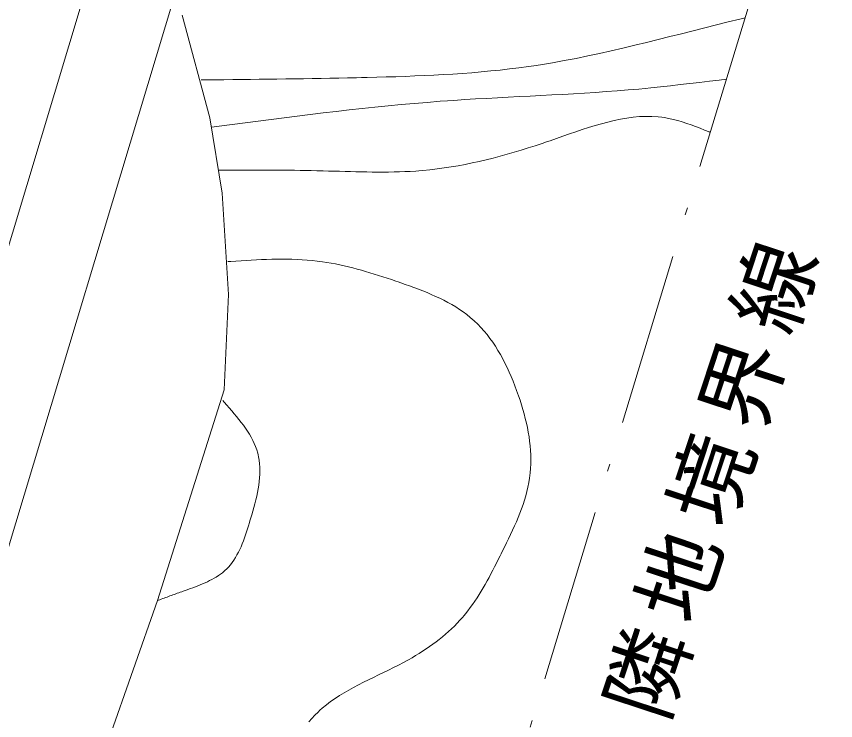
# Model space of a CAD drawing. Units: millimetres, scale not verified. Extents: x 23166 to 580729, y 12886 to 403886.
# Drawn here: x 428477 to 456793, y 199239 to 223570 of the extents above; entities that cross this region are included whole.
import ezdxf

# ---------------------------------------------------------------- set-up
doc = ezdxf.new("R2010")
doc.units = ezdxf.units.MM
doc.header["$LTSCALE"] = 1000
doc.linetypes.add('DASHED_DOTTED', pattern=[9.25, 6, -1.5, 0.25, -1.5])
for name, color, linetype, lineweight in [('敷地境界', 2, 'DASHED_DOTTED', 5), ('法', 7, 'Continuous', 5), ('法-2', 4, 'Continuous', 5), ('道路', 4, 'Continuous', 5)]:
    doc.layers.add(name, color=color, linetype=linetype, lineweight=lineweight)
doc.styles.add('ＭＳ ゴシック', font='')
doc.styles.get('ＭＳ ゴシック').set_extended_font_data('MS Gothic')

msp = doc.modelspace()

# ---------------------------------------------------------------- linework, layer by layer
at = {"layer": '敷地境界'}
msp.add_line((483367, 321502), (406239, 67104), dxfattribs=at)
at = {"layer": '法'}
for p, q in [((434206, 223618), (435164, 220068)), ((435164, 220068), (435591, 217457)), ((435591, 217457), (435813, 213960)), ((435813, 213960), (435662, 210664)), ((435662, 210664), (433356, 203388)), ((433356, 203388), (426585, 184134))]:
    msp.add_line(p, q, dxfattribs=at)
at = {"layer": '法-2'}
for p, q in [((453078, 223381), (453482, 223480)), ((453482, 223480), (453662, 223523)), ((451866, 223076), (452270, 223179)), ((452270, 223179), (452674, 223280)), ((452674, 223280), (453078, 223381)), ((450655, 222769), (451059, 222871)), ((451059, 222871), (451462, 222973)), ((451462, 222973), (451866, 223076)), ((449443, 222474), (449848, 222571)), ((449848, 222571), (450251, 222669)), ((450251, 222669), (450655, 222769)), ((448228, 222203), (448633, 222290)), ((448633, 222290), (449039, 222381)), ((449039, 222381), (449443, 222474)), ((447006, 221970), (447414, 222043)), ((447414, 222043), (447821, 222121)), ((447821, 222121), (448228, 222203)), ((444870, 221684), (445196, 221718)), ((445196, 221718), (445522, 221754)), ((445522, 221754), (445847, 221795)), ((445847, 221795), (446172, 221839)), ((446172, 221839), (446360, 221866)), ((446360, 221866), (446598, 221902)), ((446598, 221902), (447006, 221970)), ((438704, 221422), (439009, 221427)), ((439009, 221427), (439315, 221433)), ((439315, 221433), (439621, 221439)), ((439621, 221439), (439926, 221445)), ((439926, 221445), (440232, 221452)), ((440232, 221452), (440410, 221456)), ((440410, 221456), (440600, 221460)), ((440600, 221460), (440930, 221468)), ((440930, 221468), (441259, 221477)), ((441259, 221477), (441588, 221487)), ((441588, 221487), (441917, 221499)), ((441917, 221499), (442246, 221511)), ((442246, 221511), (442575, 221525)), ((442575, 221525), (442903, 221541)), ((442903, 221541), (443232, 221559)), ((443232, 221559), (443560, 221579)), ((443560, 221579), (443888, 221601)), ((443888, 221601), (444216, 221626)), ((444216, 221626), (444543, 221654)), ((444543, 221654), (444870, 221684)), ((434863, 221375), (435040, 221377)), ((435040, 221377), (435345, 221380)), ((435345, 221380), (435651, 221383)), ((435651, 221383), (435956, 221386)), ((435956, 221386), (436261, 221390)), ((436261, 221390), (436566, 221393)), ((436566, 221393), (436871, 221397)), ((436871, 221397), (437177, 221400)), ((437177, 221400), (437482, 221404)), ((437482, 221404), (437787, 221408)), ((437787, 221408), (438093, 221413)), ((438093, 221413), (438398, 221417)), ((438398, 221417), (438704, 221422)), ((450744, 221136), (451081, 221173)), ((451081, 221173), (451418, 221212)), ((451418, 221212), (451755, 221251)), ((451755, 221251), (452092, 221291)), ((452092, 221291), (452428, 221331)), ((452428, 221331), (452765, 221371)), ((452765, 221371), (453018, 221400)), ((446985, 220856), (447362, 220876)), ((447362, 220876), (447738, 220898)), ((447738, 220898), (448114, 220920)), ((448114, 220920), (448490, 220944)), ((448490, 220944), (448866, 220970)), ((448866, 220970), (449242, 220998)), ((449242, 220998), (449618, 221028)), ((449618, 221028), (449994, 221061)), ((449994, 221061), (450212, 221082)), ((450212, 221082), (450407, 221101)), ((450407, 221101), (450744, 221136)), ((442221, 220563), (442670, 220601)), ((442670, 220601), (443120, 220636)), ((443120, 220636), (443382, 220655)), ((443382, 220655), (443599, 220670)), ((443599, 220670), (443975, 220695)), ((443975, 220695), (444351, 220718)), ((444351, 220718), (444727, 220739)), ((444727, 220739), (445104, 220760)), ((445104, 220760), (445480, 220779)), ((445480, 220779), (445856, 220799)), ((445856, 220799), (446232, 220818)), ((446232, 220818), (446609, 220837)), ((446609, 220837), (446985, 220856)), ((439526, 220286), (439974, 220337)), ((439974, 220337), (440423, 220386)), ((440423, 220386), (440872, 220434)), ((440872, 220434), (441322, 220479)), ((441322, 220479), (441771, 220522)), ((441771, 220522), (442221, 220563)), ((437283, 220010), (437732, 220067)), ((437732, 220067), (438180, 220124)), ((438180, 220124), (438628, 220179)), ((438628, 220179), (439077, 220233)), ((439077, 220233), (439526, 220286)), ((449140, 219974), (449360, 220019)), ((449360, 220019), (449579, 220057)), ((449579, 220057), (449797, 220086)), ((449797, 220086), (450014, 220106)), ((450014, 220106), (450230, 220115)), ((450230, 220115), (450445, 220113)), ((450445, 220113), (450658, 220100)), ((450658, 220100), (450781, 220086)), ((450781, 220086), (450872, 220073)), ((450872, 220073), (451028, 220045)), ((451028, 220045), (451183, 220011)), ((451183, 220011), (451337, 219971)), ((435231, 219739), (435490, 219774)), ((435490, 219774), (435939, 219833)), ((435939, 219833), (436387, 219892)), ((436387, 219892), (436835, 219951)), ((436835, 219951), (437283, 220010)), ((448033, 219659), (448255, 219731)), ((448255, 219731), (448477, 219799)), ((448477, 219799), (448698, 219863)), ((448698, 219863), (448919, 219921)), ((448919, 219921), (449140, 219974)), ((451337, 219971), (451492, 219925)), ((451492, 219925), (451646, 219875)), ((451646, 219875), (451800, 219821)), ((451800, 219821), (451954, 219764)), ((451954, 219764), (452108, 219704)), ((447367, 219431), (447589, 219508)), ((447589, 219508), (447811, 219584)), ((447811, 219584), (448033, 219659)), ((452108, 219704), (452263, 219641)), ((452263, 219641), (452418, 219576)), ((452418, 219576), (452460, 219559)), ((446411, 219103), (446655, 219184)), ((446655, 219184), (446797, 219232)), ((446797, 219232), (446925, 219276)), ((446925, 219276), (447146, 219353)), ((447146, 219353), (447367, 219431)), ((445682, 218876), (445924, 218949)), ((445924, 218949), (446167, 219025)), ((446167, 219025), (446411, 219103)), ((444472, 218560), (444714, 218616)), ((444714, 218616), (444956, 218676)), ((444956, 218676), (445198, 218740)), ((445198, 218740), (445440, 218806)), ((445440, 218806), (445682, 218876)), ((443017, 218301), (443261, 218334)), ((443261, 218334), (443504, 218371)), ((443504, 218371), (443746, 218412)), ((443746, 218412), (443988, 218457)), ((443988, 218457), (444230, 218507)), ((444230, 218507), (444472, 218560)), ((435485, 218255), (435596, 218256)), ((435596, 218256), (435787, 218257)), ((435787, 218257), (435979, 218257)), ((435979, 218257), (436171, 218258)), ((436171, 218258), (436362, 218258)), ((436362, 218258), (436554, 218259)), ((436554, 218259), (436746, 218259)), ((436746, 218259), (436937, 218259)), ((436937, 218259), (437129, 218258)), ((437129, 218258), (437321, 218258)), ((437321, 218258), (437513, 218257)), ((437513, 218257), (437705, 218255)), ((437705, 218255), (437897, 218254)), ((437897, 218254), (438089, 218252)), ((438089, 218252), (438281, 218249)), ((438281, 218249), (438474, 218246)), ((438474, 218246), (438666, 218243)), ((438666, 218243), (438859, 218239)), ((438859, 218239), (438970, 218236)), ((438970, 218236), (439080, 218233)), ((439080, 218233), (439269, 218228)), ((439269, 218228), (439458, 218223)), ((439458, 218223), (439647, 218217)), ((439647, 218217), (439836, 218212)), ((439836, 218212), (440025, 218206)), ((440025, 218206), (440213, 218202)), ((440213, 218202), (440402, 218197)), ((440402, 218197), (440591, 218194)), ((440591, 218194), (440779, 218192)), ((440779, 218192), (440968, 218190)), ((440968, 218190), (441156, 218190)), ((441156, 218190), (441344, 218192)), ((441344, 218192), (441531, 218195)), ((441531, 218195), (441718, 218200)), ((441718, 218200), (441905, 218207)), ((441905, 218207), (442092, 218216)), ((442092, 218216), (442278, 218228)), ((442278, 218228), (442385, 218236)), ((442385, 218236), (442528, 218248)), ((442528, 218248), (442773, 218272)), ((442773, 218272), (443017, 218301)), ((435784, 215100), (435887, 215107)), ((435887, 215107), (436064, 215118)), ((436064, 215118), (436241, 215130)), ((436241, 215130), (436418, 215141)), ((436418, 215141), (436595, 215151)), ((436595, 215151), (436772, 215160)), ((436772, 215160), (436949, 215168)), ((436949, 215168), (437125, 215174)), ((437125, 215174), (437301, 215179)), ((437301, 215179), (437477, 215182)), ((437477, 215182), (437653, 215183)), ((437653, 215183), (437828, 215182)), ((437828, 215182), (438003, 215179)), ((438003, 215179), (438177, 215173)), ((438177, 215173), (438351, 215164)), ((438351, 215164), (438525, 215152)), ((438525, 215152), (438698, 215137)), ((438698, 215137), (438871, 215118)), ((438871, 215118), (438970, 215105)), ((438970, 215105), (439058, 215093)), ((439058, 215093), (439208, 215070)), ((439208, 215070), (439358, 215045)), ((439358, 215045), (439508, 215016)), ((439508, 215016), (439657, 214986)), ((439657, 214986), (439807, 214953)), ((439807, 214953), (439955, 214918)), ((439955, 214918), (440104, 214880)), ((440104, 214880), (440253, 214841)), ((440253, 214841), (440401, 214800)), ((440401, 214800), (440549, 214757)), ((440549, 214757), (440697, 214713)), ((440697, 214713), (440846, 214668)), ((440846, 214668), (440994, 214621)), ((440994, 214621), (441142, 214573)), ((441142, 214573), (441291, 214524)), ((441291, 214524), (441439, 214474)), ((441439, 214474), (441588, 214424)), ((441588, 214424), (441674, 214394)), ((441674, 214394), (441762, 214363)), ((441762, 214363), (441915, 214310)), ((441915, 214310), (442067, 214256)), ((442067, 214256), (442219, 214201)), ((442219, 214201), (442371, 214144)), ((442371, 214144), (442521, 214086)), ((442521, 214086), (442671, 214025)), ((442671, 214025), (442818, 213963)), ((442818, 213963), (442965, 213898)), ((442965, 213898), (443109, 213831)), ((443109, 213831), (443251, 213761)), ((443251, 213761), (443391, 213688)), ((443391, 213688), (443529, 213611)), ((443529, 213611), (443663, 213531)), ((443663, 213531), (443794, 213448)), ((443794, 213448), (443922, 213360)), ((443922, 213360), (444047, 213268)), ((444047, 213268), (444167, 213171)), ((444167, 213171), (444235, 213113)), ((444235, 213113), (444305, 213051)), ((444305, 213051), (444422, 212938)), ((444422, 212938), (444534, 212821)), ((444534, 212821), (444642, 212700)), ((444642, 212700), (444746, 212574)), ((444746, 212574), (444846, 212443)), ((444846, 212443), (444941, 212309)), ((444941, 212309), (445033, 212171)), ((445033, 212171), (445121, 212030)), ((445121, 212030), (445206, 211885)), ((445206, 211885), (445287, 211738)), ((445287, 211738), (445365, 211588)), ((445365, 211588), (445439, 211435)), ((445439, 211435), (445510, 211280)), ((445510, 211280), (445579, 211124)), ((445579, 211124), (445644, 210966)), ((445644, 210966), (445707, 210806)), ((445707, 210806), (445767, 210646)), ((445767, 210646), (445801, 210552)), ((445801, 210552), (445832, 210462)), ((445832, 210462), (445885, 210306)), ((435609, 210296), (435660, 210239)), ((435660, 210239), (435748, 210140)), ((435748, 210140), (435835, 210042)), ((445885, 210306), (445934, 210150)), ((445934, 210150), (445982, 209993)), ((435835, 210042), (435921, 209943)), ((435921, 209943), (436005, 209843)), ((436005, 209843), (436088, 209744)), ((445982, 209993), (446026, 209836)), ((446026, 209836), (446067, 209679)), ((436088, 209744), (436169, 209643)), ((436169, 209643), (436248, 209543)), ((436248, 209543), (436324, 209441)), ((446067, 209679), (446104, 209521)), ((436324, 209441), (436396, 209339)), ((436396, 209339), (436465, 209236)), ((446104, 209521), (446138, 209364)), ((446138, 209364), (446169, 209206)), ((436465, 209236), (436530, 209132)), ((436530, 209132), (436591, 209027)), ((436591, 209027), (436648, 208920)), ((446169, 209206), (446195, 209048)), ((446195, 209048), (446217, 208890)), ((436648, 208920), (436699, 208813)), ((436699, 208813), (436745, 208704)), ((436745, 208704), (436785, 208594)), ((446217, 208890), (446235, 208733)), ((446235, 208733), (446248, 208575)), ((436785, 208594), (436819, 208483)), ((436819, 208483), (436836, 208417)), ((436836, 208417), (436851, 208350)), ((446248, 208575), (446256, 208418)), ((446256, 208418), (446260, 208262)), ((436851, 208350), (436871, 208232)), ((436871, 208232), (436885, 208113)), ((446260, 208262), (446258, 208106)), ((436885, 208113), (436893, 207993)), ((436895, 207871), (436892, 207748)), ((436893, 207993), (436895, 207871)), ((446251, 207950), (446238, 207795)), ((446258, 208106), (446251, 207950)), ((436884, 207624), (436872, 207499)), ((436892, 207748), (436884, 207624)), ((446215, 207617), (446190, 207463)), ((446228, 207706), (446215, 207617)), ((446238, 207795), (446228, 207706)), ((436855, 207373), (436834, 207246)), ((436872, 207499), (436855, 207373)), ((446159, 207310), (446123, 207158)), ((446190, 207463), (446159, 207310)), ((436783, 206991), (436753, 206862)), ((436810, 207119), (436783, 206991)), ((436834, 207246), (436810, 207119)), ((446083, 207007), (446038, 206856)), ((446123, 207158), (446083, 207007)), ((436720, 206733), (436686, 206604)), ((436753, 206862), (436720, 206733)), ((445989, 206706), (445936, 206557)), ((446038, 206856), (445989, 206706)), ((436650, 206475), (436612, 206345)), ((436686, 206604), (436650, 206475)), ((445936, 206557), (445879, 206408)), ((436551, 206141), (436532, 206078)), ((436574, 206216), (436551, 206141)), ((436612, 206345), (436574, 206216)), ((445820, 206259), (445758, 206111)), ((445879, 206408), (445820, 206259)), ((436466, 205864), (436432, 205758)), ((436500, 205971), (436466, 205864)), ((436532, 206078), (436500, 205971)), ((445693, 205964), (445627, 205816)), ((445758, 206111), (445693, 205964)), ((436397, 205653), (436360, 205549)), ((436432, 205758), (436397, 205653)), ((445558, 205670), (445488, 205524)), ((445627, 205816), (445558, 205670)), ((436282, 205346), (436241, 205247)), ((436322, 205447), (436282, 205346)), ((436360, 205549), (436322, 205447)), ((445417, 205378), (445346, 205232)), ((445488, 205524), (445417, 205378)), ((436150, 205055), (436101, 204962)), ((436197, 205150), (436150, 205055)), ((436241, 205247), (436197, 205150)), ((445273, 205086), (445231, 205002)), ((445346, 205232), (445273, 205086)), ((435995, 204786), (435936, 204703)), ((436050, 204873), (435995, 204786)), ((436101, 204962), (436050, 204873)), ((445133, 204805), (445070, 204680)), ((445195, 204930), (445133, 204805)), ((445231, 205002), (445195, 204930)), ((435740, 204473), (435698, 204433)), ((435809, 204546), (435740, 204473)), ((435875, 204623), (435809, 204546)), ((435936, 204703), (435875, 204623)), ((445007, 204556), (444944, 204432)), ((445070, 204680), (445007, 204556)), ((435312, 204156), (435236, 204114)), ((435386, 204200), (435312, 204156)), ((435459, 204247), (435386, 204200)), ((435529, 204296), (435459, 204247)), ((435596, 204347), (435529, 204296)), ((435661, 204401), (435596, 204347)), ((435698, 204433), (435661, 204401)), ((444814, 204187), (444749, 204065)), ((444879, 204309), (444814, 204187)), ((444944, 204432), (444879, 204309)), ((434747, 203895), (434663, 203862)), ((434831, 203928), (434747, 203895)), ((434914, 203963), (434831, 203928)), ((434997, 203998), (434914, 203963)), ((435078, 204035), (434997, 203998)), ((435157, 204074), (435078, 204035)), ((435236, 204114), (435157, 204074)), ((444682, 203945), (444613, 203826)), ((444749, 204065), (444682, 203945)), ((433938, 203600), (433887, 203582)), ((433988, 203619), (433938, 203600)), ((434039, 203637), (433988, 203619)), ((434090, 203656), (434039, 203637)), ((434142, 203674), (434090, 203656)), ((434193, 203692), (434142, 203674)), ((434245, 203711), (434193, 203692)), ((434275, 203722), (434245, 203711)), ((434324, 203739), (434275, 203722)), ((434408, 203769), (434324, 203739)), ((434493, 203800), (434408, 203769)), ((434578, 203831), (434493, 203800)), ((434663, 203862), (434578, 203831)), ((444472, 203592), (444399, 203477)), ((444543, 203708), (444472, 203592)), ((444613, 203826), (444543, 203708)), ((433385, 203399), (433356, 203388)), ((433435, 203417), (433385, 203399)), ((433485, 203435), (433435, 203417)), ((433535, 203454), (433485, 203435)), ((433585, 203472), (433535, 203454)), ((433635, 203490), (433585, 203472)), ((433686, 203509), (433635, 203490)), ((433736, 203527), (433686, 203509)), ((433786, 203545), (433736, 203527)), ((433837, 203564), (433786, 203545)), ((433887, 203582), (433837, 203564)), ((444324, 203364), (444246, 203252)), ((444399, 203477), (444324, 203364)), ((444085, 203034), (444001, 202928)), ((444167, 203142), (444085, 203034)), ((444246, 203252), (444167, 203142)), ((443899, 202807), (443807, 202704)), ((443951, 202868), (443899, 202807)), ((444001, 202928), (443951, 202868)), ((443615, 202505), (443515, 202409)), ((443712, 202604), (443615, 202505)), ((443807, 202704), (443712, 202604)), ((443308, 202223), (443201, 202133)), ((443413, 202315), (443308, 202223)), ((443515, 202409), (443413, 202315)), ((442981, 201959), (442868, 201876)), ((443092, 202045), (442981, 201959)), ((443201, 202133), (443092, 202045)), ((442518, 201636), (442398, 201560)), ((442637, 201714), (442518, 201636)), ((442753, 201794), (442637, 201714)), ((442868, 201876), (442753, 201794)), ((442031, 201343), (441959, 201303)), ((442155, 201413), (442031, 201343)), ((442277, 201486), (442155, 201413)), ((442398, 201560), (442277, 201486)), ((441515, 201071), (441341, 200985)), ((441688, 201159), (441515, 201071)), ((441860, 201249), (441688, 201159)), ((441959, 201303), (441860, 201249)), ((440992, 200815), (440818, 200731)), ((441167, 200900), (440992, 200815)), ((441341, 200985), (441167, 200900)), ((440303, 200475), (440134, 200387)), ((440473, 200562), (440303, 200475)), ((440645, 200647), (440473, 200562)), ((440818, 200731), (440645, 200647)), ((439806, 200201), (439646, 200104)), ((439969, 200296), (439806, 200201)), ((440134, 200387), (439969, 200296)), ((439491, 200002), (439339, 199895)), ((439646, 200104), (439491, 200002)), ((439050, 199666), (438970, 199595)), ((439192, 199783), (439050, 199666)), ((439339, 199895), (439192, 199783)), ((438797, 199427), (438692, 199316)), ((438906, 199535), (438797, 199427)), ((438970, 199595), (438906, 199535)), ((438692, 199316), (438590, 199201))]:
    msp.add_line(p, q, dxfattribs=at)
at = {"layer": '道路', "color": 3}
for p, q in [((402106, 129114), (432283, 229158)), ((404978, 128248), (435156, 228292))]:
    msp.add_line(p, q, dxfattribs=at)

# ---------------------------------------------------------------- texts
at = {"layer": '法', "insert": (451118, 199040), "char_height": 2199, "attachment_point": 7, "rotation": 71.786, "style": 'ＭＳ ゴシック'}
msp.add_mtext('\\T1.17;隣地境界線', dxfattribs=at)

doc.saveas('drawing.dxf')
